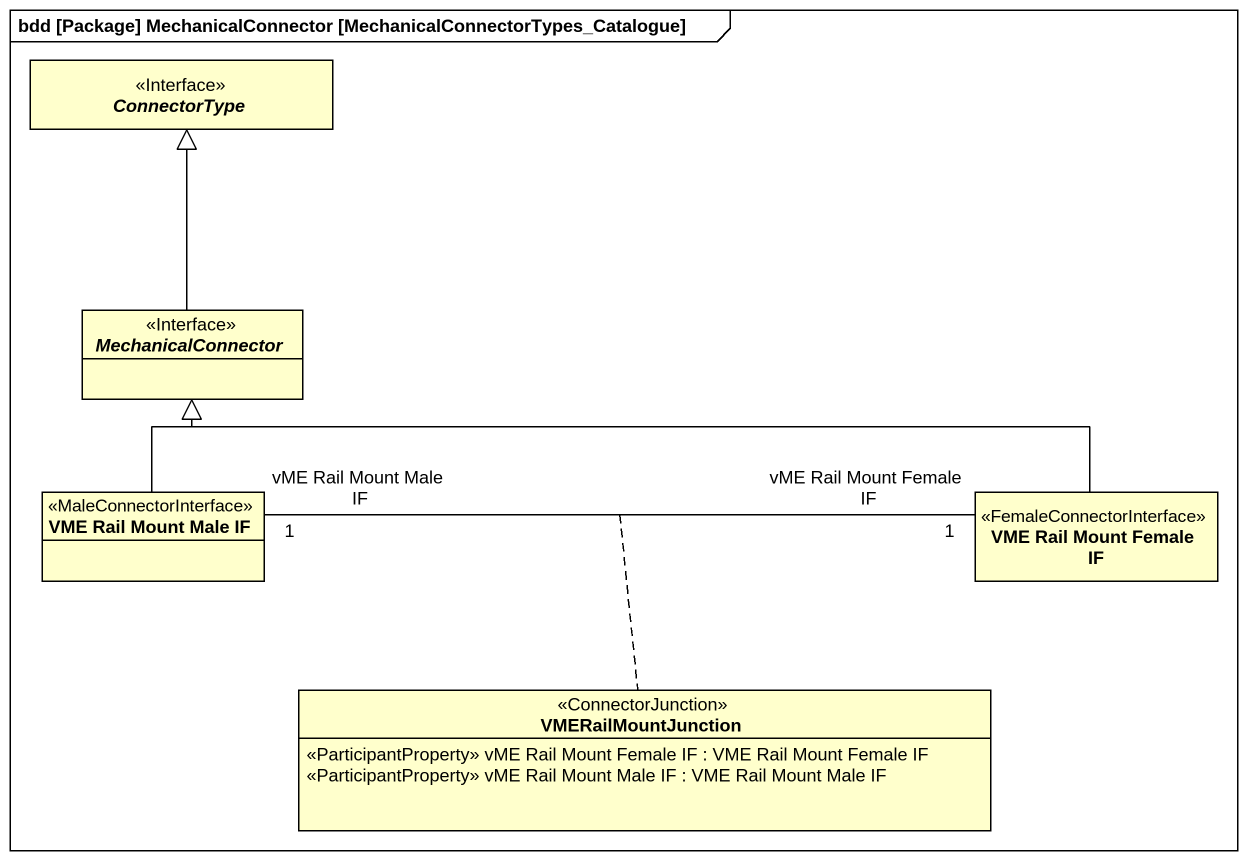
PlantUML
@startuml
mainframe bdd [Package] MechanicalConnector [MechanicalConnectorTypes_Catalogue]
hide circle
hide empty members
abstract class ConnectorType <<Interface>>
abstract class MechanicalConnector <<Interface>>
class "VME Rail Mount Male IF" as VME_Rail_Mount_Male_IF <<MaleConnectorInterface>>
class "VME Rail Mount Female IF" as VME_Rail_Mount_Female_IF <<FemaleConnectorInterface>>
class VMERailMountJunction <<ConnectorJunction>> {
  <<ParticipantProperty>> vME Rail Mount Female IF : VME Rail Mount Female IF
  <<ParticipantProperty>> vME Rail Mount Male IF : VME Rail Mount Male IF
}
MechanicalConnector -up-|> ConnectorType
VME_Rail_Mount_Male_IF -up-|> MechanicalConnector
VME_Rail_Mount_Male_IF "1\nvME Rail Mount Male IF" -right- "1\nvME Rail Mount Female IF" VME_Rail_Mount_Female_IF
(VME_Rail_Mount_Male_IF, VME_Rail_Mount_Female_IF) .. VMERailMountJunction
VME_Rail_Mount_Female_IF -left-|> MechanicalConnector
@enduml
